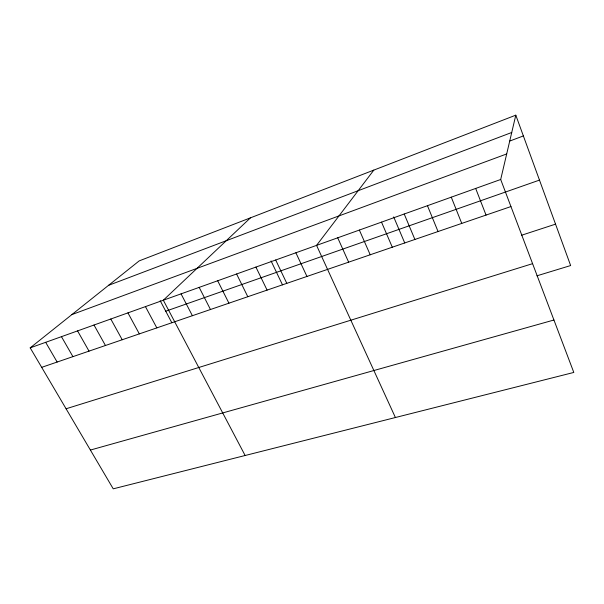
<?xml version="1.0" encoding="UTF-8"?>
<svg xmlns="http://www.w3.org/2000/svg" width="604" height="604" viewBox="0 0 604 604"><rect width="100%" height="100%" fill="white"/><g stroke="black" fill="none" stroke-linecap="round" stroke-linejoin="round"><path stroke-width="0.91" d="M500.693 179.486L515.801 115.168L139.177 260.898L30.2 347.851L113.235 488.832L573.8 372.442L500.693 179.486L30.2 347.851M373.831 170.102L316.564 245.375L395.401 417.523M250.456 217.84L163.329 300.211L245.133 455.499M108.524 285.352L511.739 132.48M509.678 141.079L523.374 135.938M71.906 314.578L506.696 153.945M165.738 311.203L539.478 180.105M41.684 367.345L510.946 206.553M521.418 235.296L555.537 224.144M66.085 408.772L532.585 263.661M536.918 275.817L570.637 265.549L515.801 115.168M90.396 450.055L553.936 320.014M45.67 342.317L57.146 362.045M61.457 336.67L72.925 356.639M77.569 330.901L89.022 351.128M94.005 325.02L105.451 345.496M110.796 319.01L122.219 339.75M127.935 312.88L139.343 333.884M145.443 306.613L156.829 327.889M160.188 300.686L171.846 322.762M181.064 293.869L192.389 315.703M199.177 287.383L210.471 309.512M217.682 280.762L228.939 303.185M236.594 273.997L247.806 296.715M255.922 267.081L267.089 290.109M271.045 260.913L282.483 284.854M275.688 260.007L286.802 283.359M295.892 252.774L306.953 276.451M337.719 237.81L348.644 262.166M359.365 230.064L370.214 254.775M381.524 222.129L392.298 247.21M393.687 216.904L404.74 242.967M404.212 214.012L414.895 239.463M427.458 205.692L438.043 231.536M451.271 197.176L461.758 223.412M475.673 188.44L486.046 215.084"/></g></svg>
